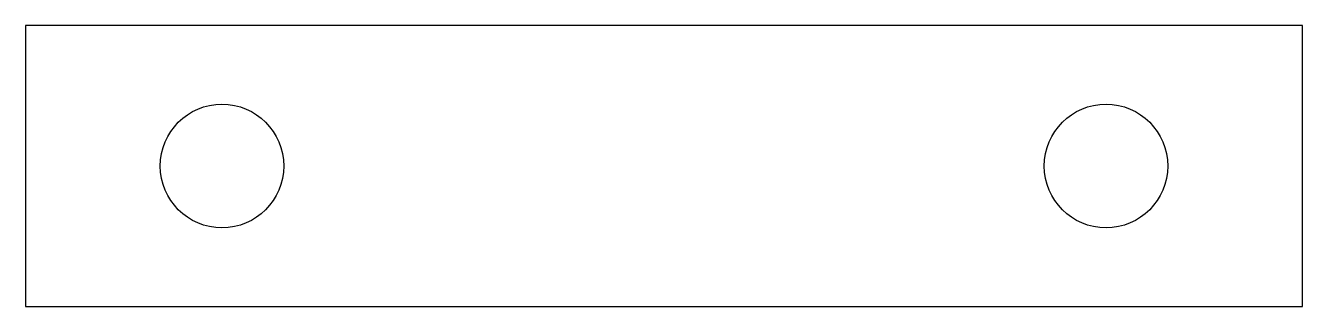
# Model space of a CAD drawing. Header units: millimetres. Extents: x -45.5 to 0, y 0 to 10.
import ezdxf

# ---------------------------------------------------------------- set-up
doc = ezdxf.new("R2010")
doc.units = ezdxf.units.MM

msp = doc.modelspace()

# ---------------------------------------------------------------- linework, layer by layer
msp.add_lwpolyline([(-45.5, 0), (0, 0), (0, 10), (-45.5, 10)], close=True)
for centre in [(-38.5, 5), (-7, 5)]:
    msp.add_circle(centre, 2.2)

doc.saveas('drawing.dxf')
